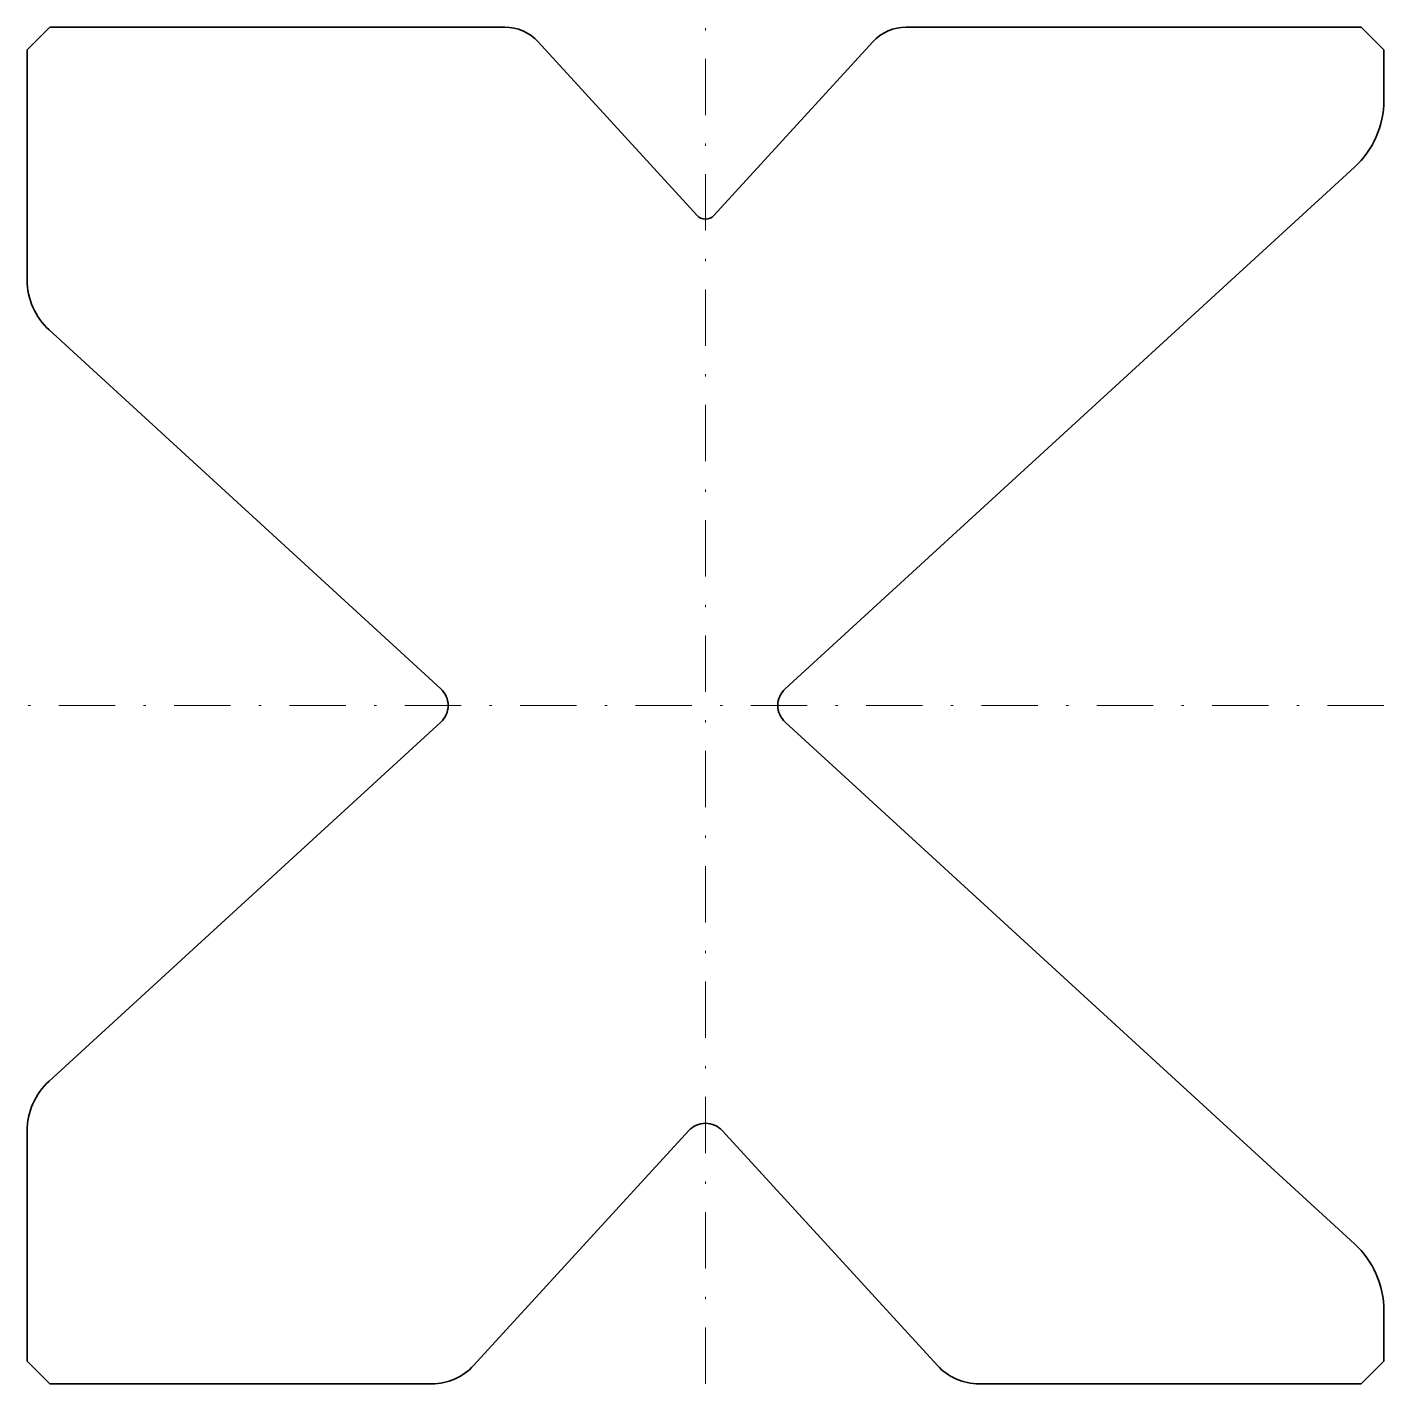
# Model space of a CAD drawing. Header units: millimetres. Extents: x -30 to 30, y -60 to 0.
import ezdxf

# ---------------------------------------------------------------- set-up
doc = ezdxf.new("R2010")
doc.units = ezdxf.units.MM
doc.header["$LTSCALE"] = 5
doc.linetypes.add('AUSGEZOGEN', pattern=[0])
doc.linetypes.add('DASHDOT', pattern=[1, 0.5, -0.25, 0, -0.25])
doc.layers.add('2', color=7, linetype='Continuous')

msp = doc.modelspace()

# ---------------------------------------------------------------- linework, layer by layer
at = {"layer": '2', "color": 7, "linetype": 'AUSGEZOGEN', "lineweight": 35}
for p, q in [((-30, -1), (-29, 0)), ((-29, 0), (-8.88, 0)), ((8.88, 0), (29, 0)), ((29, 0), (30, -1)), ((-30, -11.18), (-30, -1)), ((-7.405, -0.649), (-0.369, -8.328)), ((0.369, -8.328), (7.405, -0.649)), ((30, -1), (30, -3.24)), ((28.702, -6.189), (3.522, -29.263)), ((-11.707, -29.263), (-29.027, -13.392)), ((-29.027, -46.608), (-11.707, -30.737)), ((3.522, -30.737), (28.702, -53.811)), ((-30, -59), (-30, -48.82)), ((-0.737, -48.8), (-10.257, -59.189)), ((10.257, -59.189), (0.737, -48.8)), ((30, -56.76), (30, -59)), ((-29, -60), (-30, -59)), ((30, -59), (29, -60)), ((29, -60), (12.1, -60)), ((-12.1, -60), (-29, -60))]:
    msp.add_line(p, q, dxfattribs=at)
at = {"layer": '2', "color": 7, "linetype": 'DASHDOT', "lineweight": 18}
for p, q in [((0, -60), (0, 0)), ((30, -30), (-30, -30))]:
    msp.add_line(p, q, dxfattribs=at)
at = {"layer": '2', "color": 7, "linetype": 'AUSGEZOGEN', "lineweight": 35}
for centre, radius, start, end in [((-8.88, -2), 2, 42.5, 90), ((8.88, -2), 2, 90, 137.5), ((26, -3.24), 4, 312.5, 360), ((0, -7.99), 0.5, 222.5, 317.5), ((-27, -11.18), 3, 180, 227.5), ((-12.382, -30), 1, 312.5, 47.5), ((4.197, -30), 1, 132.5, 227.5), ((-27, -48.82), 3, 132.5, 180), ((0, -49.476), 1, 42.5, 137.5), ((26, -56.76), 4, 0, 47.5), ((-12.1, -57.5), 2.5, 270, 317.5), ((12.1, -57.5), 2.5, 222.5, 270)]:
    msp.add_arc(centre, radius, start, end, dxfattribs=at)

doc.saveas('drawing.dxf')
